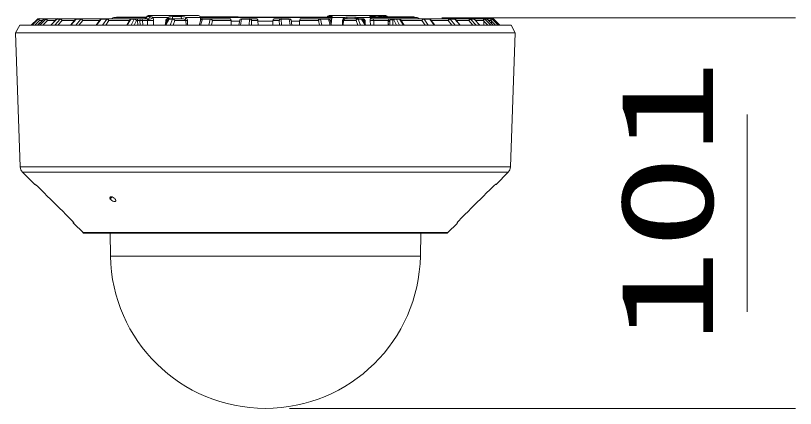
# Model space of a CAD drawing. Units: millimetres on the paper. Extents: x -63 to 65, y -58 to 59.
# Drawn here: x -6.51 to 13.66, y 25.09 to 35.25 of the extents above; entities that cross this region are included whole.
import ezdxf
from ezdxf.enums import TextEntityAlignment as Align

# ---------------------------------------------------------------- set-up
doc = ezdxf.new("R2010")
doc.units = ezdxf.units.MM
doc.layers.add('0-2_SUNPO', color=7, linetype='Continuous', lineweight=9)
doc.layers.add('0-4_GAIKEI', color=4, linetype='Continuous', lineweight=9)
doc.styles.add('ＭＳ ゴシック', font='')
doc.styles.get('ＭＳ ゴシック').set_extended_font_data('MS Gothic')

msp = doc.modelspace()

# ---------------------------------------------------------------- linework, layer by layer
at = {"layer": '0-2_SUNPO'}
for p, q in [((4.517, 35.191), (13.661, 35.191)), ((12.411, 27.588), (12.411, 32.691)), ((0.573, 25.088), (13.661, 25.088))]:
    msp.add_line(p, q, dxfattribs=at)
at = {"layer": '0-4_GAIKEI'}
for p, q in [((-6.108, 34.998), (-5.946, 35.16)), ((-5.894, 35.121), (-6.016, 34.998)), ((-5.946, 35.16), (-5.946, 35.16)), ((-5.944, 34.998), (-5.787, 35.159)), ((-5.925, 35.168), (-3.102, 35.168)), ((-5.824, 35.121), (-5.894, 35.121)), ((-5.69, 35.121), (-5.807, 34.998)), ((-5.489, 35.121), (-5.69, 35.121)), ((-5.603, 34.998), (-5.455, 35.158)), ((-5.314, 35.121), (-5.423, 34.998)), ((-4.99, 35.121), (-5.314, 35.121)), ((-5.094, 34.998), (-4.961, 35.156)), ((-4.779, 35.121), (-4.875, 34.998)), ((-4.342, 35.121), (-4.779, 35.121)), ((-4.434, 34.998), (-4.319, 35.153)), ((-4.099, 35.121), (-4.182, 34.998)), ((-3.566, 35.121), (-4.099, 35.121)), ((-3.957, 35.198), (-3.139, 35.198)), ((-3.902, 35.206), (-3.902, 35.198)), ((-3.902, 35.206), (-3.134, 35.206)), ((-3.865, 35.168), (-3.864, 35.168)), ((-3.641, 34.998), (-3.551, 35.145)), ((-3.625, 34.998), (-3.53, 35.154)), ((-3.61, 35.168), (-3.61, 35.168)), ((-3.53, 35.154), (-3.45, 35.154)), ((-3.521, 34.998), (-3.45, 35.154)), ((-3.443, 34.998), (-3.387, 35.121)), ((-3.387, 35.121), (-3.358, 35.121)), ((-3.358, 35.118), (-3.358, 35.121)), ((-3.358, 35.118), (-3.297, 35.118)), ((-3.353, 34.998), (-3.358, 35.118)), ((-3.291, 34.998), (-3.297, 35.118)), ((-3.248, 35.168), (-3.248, 35.168)), ((-3.101, 35.121), (-3.231, 35.121)), ((-3.225, 34.998), (-3.231, 35.121)), ((-3.135, 35.201), (-3.135, 35.198)), ((-3.135, 35.199), (-3.135, 35.201)), ((-3.135, 35.199), (-3.135, 35.201)), ((-3.135, 35.201), (-3.135, 35.201)), ((-3.11, 35.222), (-3.027, 35.222)), ((-3.101, 35.121), (-3.1, 34.998)), ((-3.085, 35.248), (-1.785, 35.248)), ((-2.961, 35.201), (-2.572, 35.201)), ((-2.947, 35.121), (-2.946, 34.998)), ((-2.574, 35.142), (-2.653, 34.998)), ((-2.636, 35.03), (-2.632, 35.121)), ((-2.545, 35.154), (-2.63, 34.998)), ((-2.608, 35.08), (-2.607, 35.118)), ((-2.607, 35.118), (-2.587, 35.118)), ((-2.582, 35.168), (-2.212, 35.168)), ((-2.545, 35.154), (-2.456, 35.154)), ((-2.514, 34.998), (-2.456, 35.154)), ((-2.454, 35.222), (-2.237, 35.222)), ((-2.442, 34.998), (-2.396, 35.121)), ((-2.396, 35.121), (-2.107, 35.121)), ((-2.102, 34.998), (-2.107, 35.121)), ((-2.103, 35.201), (-1.735, 35.201)), ((-2.064, 34.998), (-2.069, 35.121)), ((-1.763, 34.998), (-1.721, 35.135)), ((-0.759, 35.213), (-1.737, 35.213)), ((-1.736, 35.206), (1.665, 35.206)), ((-1.735, 35.201), (-1.73, 35.105)), ((-1.735, 35.198), (1.664, 35.198)), ((-1.732, 34.998), (-1.682, 35.16)), ((-1.731, 35.121), (-1.73, 35.106)), ((-1.731, 35.121), (-1.725, 35.121)), ((-1.717, 35.168), (-0.98, 35.168)), ((-1.424, 35.121), (-1.45, 34.998)), ((-0.938, 35.121), (-1.424, 35.121)), ((-1.142, 35.206), (-1.142, 35.213)), ((-0.938, 35.121), (-0.938, 35.104)), ((-0.759, 35.206), (-0.759, 35.213)), ((-0.735, 34.998), (-0.717, 35.126)), ((-0.669, 35.168), (-0.295, 35.168)), ((-0.411, 35.121), (-0.415, 34.998)), ((-0.247, 35.121), (-0.411, 35.121)), ((-0.247, 35.121), (-0.246, 35.104)), ((0.307, 35.121), (0.143, 35.121)), ((0.143, 35.104), (0.143, 35.121)), ((0.565, 35.168), (0.191, 35.168)), ((0.311, 34.998), (0.307, 35.121)), ((0.614, 35.126), (0.631, 34.998)), ((1.662, 35.168), (0.876, 35.168)), ((1.346, 34.998), (1.321, 35.121)), ((1.559, 35.232), (1.559, 35.206)), ((1.677, 35.232), (1.559, 35.232)), ((1.597, 35.248), (1.714, 35.248)), ((1.617, 35.135), (1.66, 34.998)), ((1.66, 35.121), (1.622, 35.121)), ((1.664, 35.201), (1.654, 35.015)), ((1.664, 35.201), (2.002, 35.201)), ((1.714, 35.248), (3.067, 35.248)), ((1.964, 34.998), (1.969, 35.121)), ((2.478, 35.168), (2.051, 35.168)), ((2.061, 35.208), (2.27, 35.208)), ((2.339, 34.998), (2.293, 35.121)), ((2.317, 35.201), (2.664, 35.201)), ((2.527, 34.998), (2.438, 35.16)), ((2.55, 34.998), (2.465, 35.153)), ((2.493, 35.14), (2.472, 35.14)), ((2.512, 35.098), (2.511, 35.121)), ((2.527, 35.098), (2.526, 35.122)), ((2.786, 35.232), (2.651, 35.232)), ((3.798, 35.213), (2.662, 35.213)), ((2.662, 35.121), (2.666, 34.998)), ((2.663, 35.206), (3.753, 35.206)), ((2.664, 35.201), (2.664, 35.201)), ((2.664, 35.198), (3.853, 35.198)), ((5.814, 35.168), (2.701, 35.168)), ((2.735, 35.161), (2.735, 35.161)), ((2.786, 35.232), (2.785, 35.213)), ((2.873, 35.222), (2.962, 35.222)), ((2.873, 35.222), (2.876, 35.213)), ((2.993, 35.218), (2.995, 35.213)), ((3.099, 35.236), (2.995, 35.236)), ((3.099, 35.236), (3.1, 35.213)), ((3.127, 35.121), (3.126, 35.098)), ((3.166, 35.121), (3.166, 35.098)), ((3.274, 35.14), (3.183, 35.14)), ((3.243, 34.998), (3.245, 35.14)), ((3.274, 35.14), (3.339, 34.998)), ((3.344, 35.16), (3.418, 34.998)), ((3.445, 35.149), (3.538, 34.998)), ((3.506, 35.168), (3.507, 35.168)), ((3.753, 35.206), (3.753, 35.213)), ((3.798, 35.213), (3.798, 35.198)), ((4.16, 34.998), (4.052, 35.16)), ((4.215, 35.153), (4.33, 34.998)), ((4.857, 35.156), (4.991, 34.998)), ((5.211, 35.121), (4.887, 35.121)), ((5.211, 35.121), (5.319, 34.998)), ((5.258, 35.16), (5.401, 34.998)), ((5.351, 35.159), (5.499, 34.998)), ((5.387, 35.119), (5.603, 35.119)), ((5.683, 35.159), (5.841, 34.998)), ((5.722, 35.119), (5.795, 35.119)), ((5.814, 35.168), (5.848, 35.168)), ((5.816, 35.168), (5.817, 35.168)), ((5.835, 35.16), (5.996, 34.998)), ((5.835, 35.16), (5.835, 35.16)), ((6.018, 34.998), (5.848, 35.168)), ((-0.934, 34.998), (-0.938, 35.104)), ((-0.938, 35.104), (-0.72, 35.104)), ((-0.241, 34.998), (-0.246, 35.104)), ((-0.246, 35.104), (0.143, 35.104)), ((0.138, 34.998), (0.143, 35.104)), ((0.617, 35.104), (0.834, 35.104)), ((0.83, 34.998), (0.834, 35.104)), ((2.512, 35.098), (2.515, 35.062)), ((2.527, 35.098), (2.531, 35.031)), ((3.122, 34.998), (3.126, 35.098)), ((5.603, 34.998), (5.602, 35.104)), ((5.796, 35.044), (5.795, 35.104)), ((-6.515, 34.798), (6.411, 34.798)), ((6.29, 31.334), (-6.394, 31.334)), ((6.232, 31.199), (-6.335, 31.199)), ((-4.069, 30.539), (-4.071, 30.556)), ((-4.03, 30.562), (-4.064, 30.501)), ((-4.064, 30.501), (-4.021, 30.56)), ((-3.936, 30.501), (-3.937, 30.501)), ((-4.771, 29.635), (4.667, 29.635)), ((3.958, 29.028), (-4.061, 29.028))]:
    msp.add_line(p, q, dxfattribs=at)
at = {"layer": '0-4_GAIKEI', "color": 7}
for p, q in [((-6.408, 34.998), (-6.515, 34.798)), ((6.305, 34.998), (-6.408, 34.998)), ((6.305, 34.998), (6.411, 34.798)), ((-6.394, 31.334), (-6.515, 34.798)), ((6.29, 31.334), (6.411, 34.798)), ((-6.019, 30.883), (-6.335, 31.199)), ((5.915, 30.883), (6.232, 31.199)), ((-6.018, 30.89), (-6.019, 30.883)), ((5.915, 30.89), (5.915, 30.883)), ((5.112, 30.106), (5.112, 30.106)), ((-5.01, 29.874), (-5.01, 29.887)), ((-4.771, 29.635), (-5.01, 29.874)), ((4.667, 29.635), (4.906, 29.874)), ((4.906, 29.874), (4.907, 29.887)), ((4.632, 29.621), (-4.736, 29.621)), ((-4.061, 29.028), (-4.072, 29.621)), ((3.958, 29.028), (3.968, 29.621))]:
    msp.add_line(p, q, dxfattribs=at)
at = {"layer": '0-4_GAIKEI'}
for points in [[(-6.107, 34.998), (-5.946, 35.16), (-5.928, 35.16), (-6.088, 34.998)], [(-5.943, 34.998), (-5.785, 35.16), (-5.731, 35.16), (-5.885, 34.998)], [(-5.6, 34.998), (-5.45, 35.16), (-5.362, 35.16), (-5.504, 34.998)], [(-5.088, 34.998), (-4.951, 35.16), (-4.831, 35.16), (-4.958, 34.998)], [(-4.423, 34.998), (-4.303, 35.16), (-4.155, 35.16), (-4.263, 34.998)], [(-3.377, 35.168), (-3.374, 35.168), (-3.37, 35.165), (-3.364, 35.155), (-3.36, 35.139), (-3.358, 35.121)], [(-3.196, 35.168), (-3.171, 35.172), (-3.151, 35.182), (-3.138, 35.194), (-3.134, 35.2)], [(-3.102, 35.168), (-3.102, 35.168), (-3.102, 35.168), (-3.102, 35.168), (-3.102, 35.168), (-3.103, 35.161), (-3.103, 35.148)], [(-3.027, 35.222), (-3.001, 35.219), (-2.988, 35.215), (-2.975, 35.21), (-2.961, 35.201)], [(-2.572, 35.201), (-2.561, 35.206), (-2.538, 35.213), (-2.497, 35.22), (-2.454, 35.222)], [(-2.237, 35.222), (-2.203, 35.221), (-2.168, 35.217), (-2.141, 35.212), (-2.103, 35.201), (-2.092, 35.187), (-2.082, 35.171), (-2.076, 35.156), (-2.071, 35.14), (-2.069, 35.121)], [(-2.212, 35.168), (-2.193, 35.168), (-2.174, 35.165), (-2.155, 35.159), (-2.129, 35.148), (-2.121, 35.142), (-2.113, 35.135), (-2.108, 35.127), (-2.107, 35.121)], [(-1.725, 35.148), (-1.722, 35.159), (-1.72, 35.166), (-1.719, 35.168), (-1.718, 35.168), (-1.717, 35.168)], [(-1.682, 35.16), (-1.48, 35.16), (-1.513, 34.998)], [(-0.98, 35.168), (-0.972, 35.168), (-0.962, 35.165), (-0.954, 35.159), (-0.943, 35.145), (-0.939, 35.128), (-0.938, 35.121)], [(-0.693, 34.998), (-0.671, 35.16), (-0.463, 35.16), (-0.468, 34.998)], [(-0.295, 35.168), (-0.275, 35.165), (-0.266, 35.159), (-0.256, 35.149), (-0.249, 35.136), (-0.247, 35.121)], [(0.143, 35.121), (0.146, 35.136), (0.153, 35.149), (0.163, 35.159), (0.176, 35.166), (0.191, 35.168)], [(0.365, 34.998), (0.359, 35.16), (0.567, 35.16), (0.59, 34.998)], [(1.321, 35.121), (0.835, 35.121), (0.837, 35.139), (0.846, 35.155), (0.853, 35.161), (0.862, 35.166), (0.876, 35.168)], [(1.41, 34.998), (1.376, 35.16), (1.578, 35.16), (1.628, 34.998)], [(1.941, 34.998), (1.946, 35.121), (1.95, 35.143), (1.959, 35.162), (1.968, 35.174), (1.978, 35.185), (2.002, 35.201)], [(2.293, 35.121), (1.969, 35.121), (1.973, 35.135), (1.983, 35.146), (1.996, 35.155), (2.01, 35.161)], [(2.411, 34.998), (2.35, 35.16), (2.438, 35.16)], [(2.478, 35.168), (2.492, 35.166), (2.509, 35.157), (2.52, 35.142), (2.525, 35.126), (2.526, 35.122)], [(2.664, 35.201), (2.664, 35.183), (2.662, 35.156), (2.662, 35.121)], [(2.664, 35.201), (2.666, 35.194), (2.672, 35.183), (2.686, 35.172), (2.7, 35.168), (2.701, 35.168)], [(2.701, 35.168), (2.717, 35.167), (2.725, 35.166), (2.735, 35.161)], [(2.735, 35.161), (2.746, 35.149), (2.752, 35.127), (2.753, 35.121)], [(3.127, 35.121), (2.753, 35.121), (2.757, 34.998)], [(3.245, 35.14), (3.248, 35.159), (3.253, 35.167), (3.255, 35.168), (3.256, 35.168)], [(3.344, 35.16), (3.422, 35.16), (3.522, 34.998)], [(4.078, 34.998), (3.996, 35.121), (3.462, 35.121)], [(4.052, 35.16), (4.2, 35.16), (4.319, 34.998)], [(4.772, 34.998), (4.675, 35.121), (4.239, 35.121)], [(4.855, 34.998), (4.728, 35.16), (4.848, 35.16), (4.984, 34.998)], [(5.258, 35.16), (5.347, 35.16), (5.496, 34.998)], [(5.594, 35.15), (5.583, 35.161), (5.573, 35.167), (5.564, 35.168)], [(5.628, 35.16), (5.618, 35.158), (5.594, 35.15)], [(5.703, 34.998), (5.602, 35.104), (5.603, 35.119)], [(5.781, 34.998), (5.628, 35.16), (5.682, 35.16), (5.84, 34.998)], [(5.785, 35.15), (5.773, 35.161), (5.761, 35.167), (5.749, 35.168)], [(5.813, 35.16), (5.812, 35.16), (5.808, 35.159), (5.785, 35.15)], [(5.899, 34.998), (5.795, 35.104), (5.795, 35.119)], [(5.972, 34.998), (5.813, 35.16), (5.835, 35.16), (5.996, 34.998)], [(-4.045, 30.564), (-4.06, 30.562), (-4.071, 30.556), (-4.077, 30.546), (-4.078, 30.537), (-4.074, 30.519), (-4.064, 30.501), (-4.064, 30.501)], [(-4.064, 30.501), (-4.067, 30.53), (-4.068, 30.538), (-4.069, 30.539)], [(-4.064, 30.501), (-4.046, 30.481), (-4.025, 30.463), (-4.001, 30.449), (-3.977, 30.44), (-3.955, 30.437)], [(-4.045, 30.564), (-4.033, 30.563), (-4.019, 30.559), (-3.991, 30.547), (-3.964, 30.53), (-3.949, 30.516), (-3.937, 30.501)], [(-3.927, 30.448), (-3.922, 30.461), (-3.924, 30.477), (-3.929, 30.489), (-3.936, 30.501)]]:
    msp.add_lwpolyline(points, dxfattribs=at)
at = {"layer": '0-4_GAIKEI', "color": 7}
for points in [[(-6.018, 30.89), (-6.018, 30.89), (-6.018, 30.89), (-6.018, 30.89), (-6.017, 30.89), (-6.007, 30.883), (-5.989, 30.867), (-5.942, 30.824), (-5.854, 30.739)], [(5.751, 30.739), (5.816, 30.802), (5.876, 30.858), (5.904, 30.883), (5.912, 30.889), (5.914, 30.89), (5.915, 30.89), (5.915, 30.89), (5.915, 30.89), (5.915, 30.89)], [(-5.215, 30.106), (-5.111, 30), (-5.037, 29.921), (-5.014, 29.893), (-5.011, 29.888), (-5.01, 29.887)], [(4.907, 29.887), (4.907, 29.888), (4.909, 29.892), (4.926, 29.913), (4.952, 29.942), (5.013, 30.006), (5.112, 30.106)]]:
    msp.add_lwpolyline(points, dxfattribs=at)
at = {"layer": '0-4_GAIKEI'}
for centre, radius, start, end in [((-5.925, 35.138), 0.0301, 89.9981, 135.0022), ((-5.907, 35.139), 0.0297, 90.0339, 135.2155), ((-5.765, 35.137), 0.0309, 89.9732, 135.6419), ((-5.786, 35.158), 0.002, 83.1599, 132.9957), ((-5.711, 35.14), 0.0282, 90.2449, 136.5088), ((-5.431, 35.136), 0.0327, 89.9233, 137.2242), ((-5.451, 35.154), 0.0059, 84.5961, 134.752), ((-5.343, 35.143), 0.0256, 90.7235, 139.0903), ((-4.934, 35.133), 0.0352, 89.8652, 139.8192), ((-4.952, 35.148), 0.0115, 85.0304, 137.2287), ((-4.813, 35.146), 0.0221, 91.6667, 143.2348), ((-4.288, 35.13), 0.0381, 89.7976, 143.5735), ((-4.305, 35.142), 0.0181, 85.0145, 140.7035), ((-4.14, 35.15), 0.0182, 93.5242, 149.379), ((-3.957, 35.098), 0.1, 90, 135.5754), ((-3.509, 35.118), 0.05, 90, 148.3865), ((-3.085, 35.198), 0.05, 90, 177), ((-3.112, 35.199), 0.0231, 86.7812, 174.0134), ((-3.204, 35.128), 0.103, 355.9931, 10.8532), ((-3.166, 35.123), 0.219, 359.5277, 20.8926), ((-2.582, 35.118), 0.05, 90, 177.3914), ((-2.439, 35.114), 0.159, 146.7018, 160.0805), ((-2.53, 35.118), 0.05, 90, 151.2036), ((-3.108, 34.504), 0.879, 49.0686, 52.4513), ((-2.089, 35.908), 0.787, 268.667, 271.4711), ((-1.785, 35.198), 0.05, 3, 90), ((-1.717, 35.223), 0.0541, 252.2001, 270.2432), ((-1.686, 35.203), 0.0677, 226.2126, 234.243), ((-1.677, 35.124), 0.0541, 154.027, 183.1144), ((-1.676, 35.122), 0.0468, 89.7244, 163.0926), ((-0.669, 35.119), 0.049, 89.8654, 172.2039), ((-0.461, 35.118), 0.0508, 3.8594, 89.715), ((0.358, 35.118), 0.0508, 90.285, 176.1406), ((0.565, 35.119), 0.049, 7.7956, 90.1341), ((0.46, 35.118), 0.374, 357.8318, 0.494), ((1.597, 35.198), 0.05, 90, 138.1858), ((1.573, 35.122), 0.0468, 16.9122, 90.2718), ((1.714, 35.198), 0.05, 90, 177), ((1.958, 35.547), 0.426, 268.3302, 271.5035), ((2.061, 34.974), 0.234, 89.7905, 104.4044), ((2.051, 35.048), 0.12, 90.0497, 110.1661), ((2.272, 35.062), 0.146, 71.7866, 90.5906), ((2.263, 35.124), 0.0947, 28.1748, 54.7632), ((2.438, 35.138), 0.03, 28.7966, 90.0022), ((2.614, 35.198), 0.05, 3.3943, 90), ((2.742, 35.202), 0.0527, 12.5772, 34.439), ((2.872, 34.987), 0.234, 89.7323, 105.2912), ((2.962, 35.103), 0.118, 74.7809, 90.2556), ((2.995, 35.174), 0.0623, 89.8344, 100.9335), ((2.944, 35.202), 0.0518, 17.3795, 39.8628), ((2.88, 35.165), 0.135, 20.8222, 31.7144), ((3.067, 35.198), 0.05, 49.5223, 90), ((3.41, 35.127), 0.0411, 31.3741, 90.2616), ((3.853, 35.098), 0.1, 44.427, 90), ((4.184, 35.13), 0.0381, 36.4289, 90.1979), ((4.183, 35.149), 0.0192, 32.3659, 87.065), ((4.201, 35.142), 0.0181, 39.2963, 94.9855), ((4.83, 35.133), 0.0352, 40.18, 90.1372), ((4.829, 35.145), 0.023, 37.9632, 88.6295), ((4.849, 35.148), 0.0115, 42.7713, 94.9696), ((5.327, 35.142), 0.0263, 41.6126, 89.4153), ((5.329, 35.138), 0.03, 42.8538, 90), ((5.348, 35.154), 0.0056, 58.564, 99.7848), ((5.556, 35.122), 0.0471, 356.1223, 36.1553), ((5.661, 35.14), 0.0287, 43.8849, 89.8219), ((5.662, 35.138), 0.03, 44.3846, 90), ((5.682, 35.158), 0.0019, 60.8531, 100.9196), ((5.747, 35.12), 0.0483, 358.8221, 38.389), ((5.813, 35.139), 0.0298, 44.8603, 89.9784), ((5.814, 35.138), 0.03, 44.9781, 90), ((5.536, 35.283), 0.332, 336.9162, 339.8039), ((6.256, 35.19), 3.131, 181.6849, 183.502), ((10.928, 34.977), 7.763, 179.108, 179.8401)]:
    msp.add_arc(centre, radius, start, end, dxfattribs=at)
at = {"layer": '0-4_GAIKEI', "color": 7}
for centre, radius, start, end in [((-6.194, 31.341), 0.2, 182, 225), ((6.09, 31.341), 0.2, 315, 358), ((-5.999, 30.902), 0.0274, 225.0001, 271.6472), ((5.896, 30.902), 0.0274, 268.3649, 314.9999), ((515.047, 555.767), 739.589, 225.22604, 225.29571), ((-515.151, 555.767), 739.59, 314.70428, 314.77396), ((-4.96, 29.923), 0.0698, 189.9056, 224.9992), ((4.857, 29.923), 0.0698, 315.0008, 350.0943), ((-4.736, 29.671), 0.05, 225, 270), ((4.632, 29.671), 0.05, 270, 315), ((-0.052, 29.098), 4.01, 181, 358.9999)]:
    msp.add_arc(centre, radius, start, end, dxfattribs=at)
at = {"layer": '0-4_GAIKEI'}
for centre, major_axis, ratio, start_param, end_param in [((-5.925, 35.138), (0, -0.03), 0.99758, 3.141593, 3.926991), ((-5.899, 35.118), (-0.0296, 0.0411), 0.099845, 4.704055, 6.225336), ((-5.899, 35.118), (-0.0083, 0.05), 0.093243, 4.749222, 6.267656), ((-5.765, 35.138), (0, -0.03), 0.970352, 3.141593, 3.926991), ((-5.703, 35.118), (-0.0303, 0.0406), 0.236643, 4.600821, 6.122106), ((-5.703, 35.118), (-0.0086, 0.05), 0.260048, 4.720047, 6.238483), ((-5.431, 35.138), (0, -0.03), 0.91364, 3.141593, 3.926991), ((-5.335, 35.118), (-0.0316, 0.0396), 0.366582, 4.490666, 6.011952), ((-5.335, 35.118), (-0.0091, 0.0498), 0.41896, 4.688134, 6.20657), ((-4.934, 35.138), (0, -0.03), 0.829168, 3.141593, 3.926991), ((-4.807, 35.118), (-0.0336, 0.0379), 0.486026, 4.368632, 5.889918), ((-4.807, 35.118), (-0.01, 0.0497), 0.565189, 4.651042, 6.169479), ((-4.288, 35.138), (0, -0.03), 0.719502, 3.141593, 3.926991), ((-4.135, 35.118), (-0.0363, 0.0352), 0.591732, 4.228351, 5.749638), ((-4.135, 35.118), (-0.0115, 0.0494), 0.69436, 4.604933, 6.123369), ((-3.509, 35.118), (-0.0426, 0.0262), 0.557358, 5.523249, 6.28388), ((-3.509, 35.118), (0, -0.05), 0.587994, 3.141593, 3.926991), ((-3.43, 35.118), (0, -0.05), 0.574561, 3.141593, 3.926991), ((-3.43, 35.118), (-0.0454, 0.0209), 0.633, 3.842594, 5.438776), ((-3.43, 35.118), (0, -0.05), 0.866025, 1.623156, 3.141593), ((-3.272, 35.118), (0, -0.05), 0.5, 3.141593, 4.712389), ((-3.272, 35.118), (-0.05, -0.0023), 0.026268, 3.75174, 5.23539), ((-3.272, 35.118), (0, 0.05), 0.819152, 4.764749, 6.283185), ((-3.196, 35.268), (0, -0.1), 0.972766, 6.283185, 7.368464), ((-3.102, 35.268), (0, 0.1), 0.852094, 3.141599, 4.226875), ((-3.036, 35.206), (-0.0909, -0.0418), 0.480601, 0.558782, 2.291671), ((-3.019, 35.126), (-0.1, 0), 0.082405, 0.612293, 2.382024), ((-2.582, 35.118), (0.05, -0.0023), 0.026268, 3.141593, 4.189388), ((-2.582, 35.118), (0, -0.05), 0.5, 3.141593, 4.712389), ((-2.53, 35.118), (-0.0438, 0.0241), 0.596126, 5.358165, 6.283791), ((-2.53, 35.118), (0, -0.05), 0.421528, 3.141593, 3.926991), ((-2.456, 35.268), (0, -0.1), 0.027215, 6.283185, 7.368464), ((-2.442, 35.118), (0, -0.05), 0.406501, 3.141593, 3.926991), ((-2.442, 35.118), (-0.0468, 0.0175), 0.655826, 3.734841, 5.256104), ((-2.442, 35.118), (0, -0.05), 0.906308, 1.623156, 3.141593), ((-2.212, 35.268), (0, -0.1), 0.285649, 5.197907, 6.283185), ((-2.056, 35.206), (0.0698, 0.0717), 0.32548, 1.947278, 2.77088), ((-1.674, 35.118), (-0.0459, 0.02), 0.783969, 5.206421, 6.370875), ((-1.676, 35.138), (0, -0.03), 0.275861, 3.141593, 3.926991), ((-1.475, 35.138), (0, 0.03), 0.237792, 6.283185, 7.068518), ((-1.473, 35.118), (-0.0475, 0.016), 0.799623, 3.603376, 5.124663), ((-1.473, 35.118), (-0.0232, 0.0449), 0.947175, 4.309449, 5.827885), ((-0.668, 35.118), (-0.0492, 0.0091), 0.817466, 4.919763, 6.318798), ((-0.669, 35.138), (0, -0.03), 0.10476, 3.141593, 3.926991), ((-0.461, 35.138), (0, 0.03), 0.065512, 6.283185, 7.068518), ((-0.46, 35.118), (-0.0499, 0.004), 0.822836, 3.301788, 4.823076), ((0.357, 35.118), (-0.0499, -0.004), 0.822836, 4.601699, 6.122988), ((0.358, 35.138), (0, -0.03), 0.069524, 2.356194, 3.141593), ((0.565, 35.138), (0, 0.03), 0.108759, 5.497853, 6.283185), ((0.564, 35.118), (-0.0492, -0.0091), 0.817466, 3.105974, 4.505011), ((1.369, 35.118), (0.0232, 0.0449), 0.947175, 0.455299, 1.973735), ((1.369, 35.118), (-0.0475, -0.016), 0.799622, 4.300112, 5.821401), ((1.371, 35.138), (0, -0.03), 0.241696, 2.356194, 3.141593), ((1.572, 35.138), (0, 0.03), 0.279724, 5.497853, 6.283185), ((1.57, 35.118), (-0.0459, -0.02), 0.783968, 3.053902, 4.218353), ((1.986, 35.204), (-0.0214, 0.0452), 0.274135, 3.373497, 4.52562), ((2.051, 35.218), (0, -0.05), 0.205609, 6.283185, 7.652624), ((2.281, 35.218), (0, 0.05), 0.213019, 1.772154, 3.141593), ((2.338, 35.118), (0.0173, 0.0476), 0.887371, 0.312247, 1.830683), ((2.338, 35.118), (-0.0436, -0.025), 0.75111, 4.046753, 5.568041), ((2.333, 35.204), (0.0267, 0.0423), 0.236545, 1.780143, 2.68734), ((2.342, 35.138), (0, 0.03), 0.403925, 5.49905, 6.284502), ((2.429, 35.138), (0, 0.03), 0.4214, 5.497787, 6.283185), ((2.416, 35.138), (-0.0497, -0.0131), 0.339014, 3.226198, 4.151304), ((2.478, 35.138), (0, 0.03), 0.5, 4.764749, 6.283185), ((2.493, 35.12), (-0.0018, 0.0199), 0.867591, 4.686499, 6.204915), ((2.496, 35.119), (0.0299, 0.002), 0.021321, 6.283183, 7.328406), ((2.712, 35.124), (-0.05, -0.0016), 0.136223, 0.150119, 2.525096), ((2.714, 35.204), (-0.0499, -0.003), 0.948913, 0, 1.947109), ((2.714, 35.204), (-0.05, -0.0021), 0.945316, 0.011313, 1.974185), ((3.033, 35.268), (0, 0.1), 0.808506, 2.056314, 2.15316), ((3.151, 35.119), (-0.03, 0), 0.069223, 4.190578, 5.671598), ((3.169, 35.118), (-0.002, 0.05), 0.838812, 6.249, 7.767437), ((3.184, 35.12), (-0.0024, 0.0199), 0.866142, 6.177783, 7.696221), ((3.168, 35.138), (0, 0.03), 0.5, 4.764749, 6.283185), ((3.3, 35.138), (0, 0.03), 0.866025, 6.283185, 7.801622), ((3.317, 35.138), (-0.0497, -0.0111), 0.365506, 4.063681, 5.659952), ((3.332, 35.138), (0, 0.03), 0.574677, 5.497787, 6.283185), ((3.41, 35.138), (0, 0.03), 0.587966, 5.497787, 6.283185), ((3.405, 35.118), (-0.038, -0.0331), 0.646935, 3.035067, 3.795014), ((4.031, 35.118), (0.0115, 0.0494), 0.69436, 0.159815, 1.678251), ((4.031, 35.118), (-0.0363, -0.0352), 0.591731, 3.675139, 5.196429), ((4.037, 35.138), (0, -0.03), 0.694491, 2.356194, 3.141593), ((4.704, 35.118), (0.01, 0.0497), 0.565189, 0.113706, 1.632141), ((4.704, 35.118), (0.0336, 0.0379), 0.486025, 0.393267, 1.914557), ((4.711, 35.138), (0, -0.03), 0.80888, 2.356194, 3.141593), ((5.232, 35.118), (0.0091, 0.0498), 0.41896, 0.076616, 1.59505), ((5.232, 35.118), (0.0316, 0.0396), 0.366582, 0.271233, 1.792522), ((5.239, 35.138), (0, -0.03), 0.898692, 2.356194, 3.141593), ((5.607, 35.138), (0, -0.03), 0.9612, 2.356194, 3.141593), ((5.792, 35.138), (0, -0.03), 0.992519, 2.356194, 3.141593), ((2.497, 35.096), (0.0299, 0.002), 0.021321, 0, 1.045221), ((3.151, 35.096), (-0.03, 0), 0.069223, 4.190577, 5.671599), ((-3.999, 30.5), (-0.072, 0.0516), 0.508913, 2.524428, 3.145073)]:
    msp.add_ellipse(centre, major_axis=major_axis, ratio=ratio, start_param=start_param, end_param=end_param, dxfattribs=at)

# ---------------------------------------------------------------- texts
at = {"layer": '0-2_SUNPO', "style": 'ＭＳ ゴシック', "width": 1.5}
msp.add_text('101', height=2.405, rotation=90, dxfattribs=at).set_placement((12.249, 26.747), align=Align.BOTTOM_LEFT)

doc.saveas('drawing.dxf')
